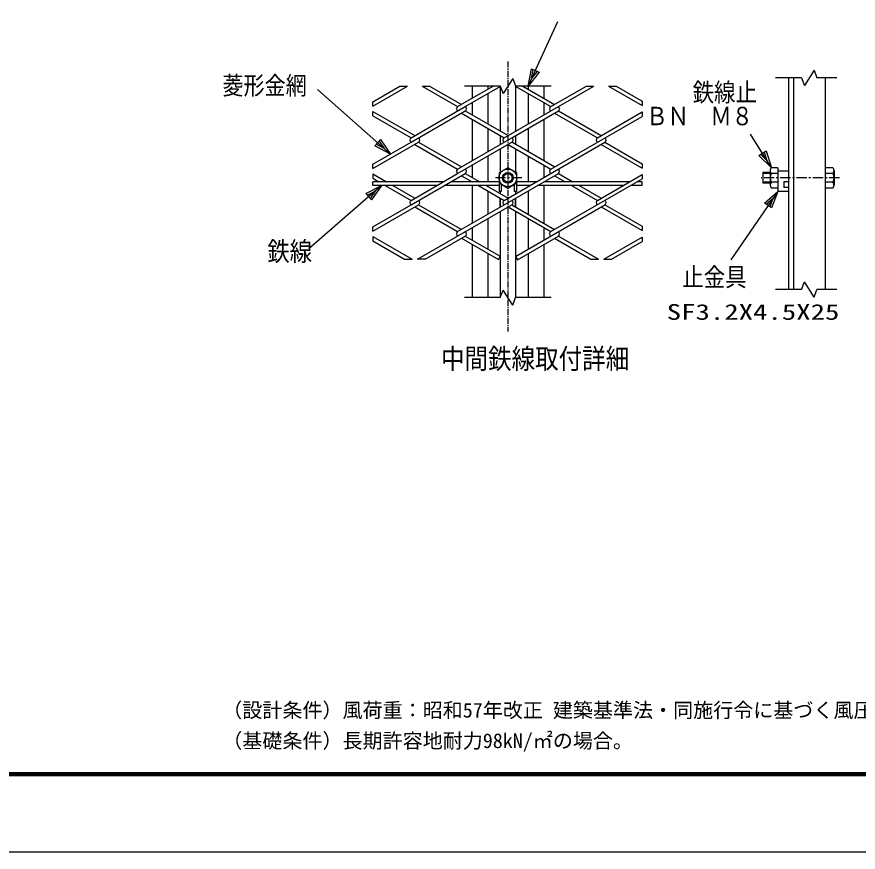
# Model space of a CAD drawing. Units: millimetres, scale not verified. Extents: x -4455 to 4455, y -3150 to 3150.
# Drawn here: x 382 to 2448, y -3150 to -1099 of the extents above; entities that cross this region are included whole.
import ezdxf
from ezdxf.enums import TextEntityAlignment as Align

# ---------------------------------------------------------------- set-up
doc = ezdxf.new("R2010")
doc.units = ezdxf.units.MM
doc.header["$LTSCALE"] = 20
doc.linetypes.add('USER1', pattern=[1.125, 0.75, -0.125, 0.125, -0.125])
doc.linetypes.add('USER2', pattern=[2, 1.25, -0.25, 0.25, -0.25])
for name, color, linetype, lineweight in [('0-0_1', 7, 'Continuous', 25), ('0-1_2', 7, 'Continuous', 25), ('0-2_0', 4, 'Continuous', 25), ('0-4_EXTCNT-LMEC0', 4, 'Continuous', 25), ('0-6_WAKU', 7, 'Continuous', 25)]:
    doc.layers.add(name, color=color, linetype=linetype, lineweight=lineweight)
doc.layers.add('0-8_D-TTL-TXT', color=7, linetype='Continuous')
doc.styles.add('ＭＳ ゴシック', font='')
doc.styles.get('ＭＳ ゴシック').set_extended_font_data('MS Gothic')

# ---------------------------------------------------------------- blocks, each defined once
blk = doc.blocks.new('C6')
at = {"layer": '0-0_1', "color": 4}
blk.add_line((123468.4, 40684.1), (124940, 43849.3), dxfattribs=at)
blk.add_lwpolyline([(124013, 41357.3), (123468.4, 40684.1), (123632.1, 41534.4)], close=True, dxfattribs=at)
blk.add_lwpolyline([(123917.8, 41401.6), (123645.5, 41065), (123727.4, 41490.1)], dxfattribs=at)
blk = doc.blocks.new('C7')
at = {"layer": '0-0_1', "color": 4}
blk.add_line((116716.1, 37343.7), (113134.7, 40506.1), dxfattribs=at)
blk.add_lwpolyline([(116225.5, 38057.1), (116716.1, 37343.7), (115947.5, 37742.3)], close=True, dxfattribs=at)
blk.add_lwpolyline([(116156, 37978.4), (116401.3, 37621.7), (116017, 37821)], dxfattribs=at)
blk = doc.blocks.new('C8')
at = {"layer": '0-0_1', "color": 4}
blk.add_line((135422.4, 36674), (134398.6, 38324.4), dxfattribs=at)
blk.add_lwpolyline([(135158.1, 37498.6), (135422.4, 36674), (134801.2, 37277.1)], close=True, dxfattribs=at)
blk.add_lwpolyline([(135068.9, 37443.2), (135201, 37030.9), (134890.4, 37332.5)], dxfattribs=at)
blk = doc.blocks.new('C9')
at = {"layer": '0-0_1', "color": 4}
blk.add_line((135729.1, 35507.4), (134573.6, 33820.7), dxfattribs=at)
blk.add_lwpolyline([(135081.1, 34933.1), (135729.1, 35507.4), (135427.6, 34695.7)], close=True, dxfattribs=at)
blk.add_lwpolyline([(135167.7, 34873.7), (135491.7, 35160.9), (135341, 34755.1)], dxfattribs=at)
blk = doc.blocks.new('C10')
at = {"layer": '0-0_1', "color": 4}
blk.add_line((116273, 35797.2), (112704.2, 32689.8), dxfattribs=at)
blk.add_lwpolyline([(115501.6, 35404), (116273, 35797.2), (115777.4, 35087.3)], close=True, dxfattribs=at)
blk.add_lwpolyline([(115570.5, 35324.8), (115956.2, 35521.4), (115708.4, 35166.4)], dxfattribs=at)

msp = doc.modelspace()

# ---------------------------------------------------------------- linework, layer by layer
at = {"layer": '0-0_1', "color": 4, "linetype": 'USER1'}
msp.add_line((1588.18, -1208.37), (1588.18, -1870.97), dxfattribs=at)
at = {"layer": '0-0_1', "color": 4}
for p, q in [((2339.94, -1229.92), (2316.25, -1267.17)), ((2339.94, -1229.92), (2346.72, -1248.55)), ((1600.03, -1249.92), (1576.34, -1287.17)), ((1600.03, -1249.92), (1606.8, -1268.55)), ((2309.47, -1248.55), (2245.48, -1248.55)), ((2309.47, -1248.55), (2316.25, -1267.17)), ((2396.05, -1248.55), (2346.72, -1248.55)), ((1323.26, -1268.55), (1341.89, -1268.55)), ((1377.48, -1268.55), (1396.1, -1268.55)), ((1569.56, -1268.55), (1481.52, -1268.55)), ((1569.56, -1268.55), (1576.34, -1287.17)), ((1694.84, -1268.55), (1606.8, -1268.55)), ((1780.9, -1268.55), (1799.52, -1268.55)), ((1835.11, -1268.55), (1853.73, -1268.55)), ((1256.47, -1317.86), (1256.47, -1307.11)), ((1918, -1305.65), (1918, -1316.4)), ((1256.47, -1341.55), (1256.47, -1330.79)), ((1918, -1332.25), (1918, -1343.01)), ((1256.47, -1471.47), (1256.47, -1460.72)), ((1918, -1459.26), (1918, -1470.01)), ((1256.47, -1484.41), (1256.47, -1495.16)), ((1918, -1485.87), (1918, -1496.62)), ((2232.36, -1483.38), (2214.02, -1483.38)), ((1256.47, -1512.89), (1256.47, -1503.89)), ((1918, -1512.89), (1918, -1503.89)), ((2232.36, -1504.72), (2214.02, -1504.72)), ((1256.47, -1625.09), (1256.47, -1614.33)), ((1918, -1612.88), (1918, -1623.63)), ((1256.47, -1638.02), (1256.47, -1648.77)), ((1918, -1639.48), (1918, -1650.23)), ((1334.62, -1693.89), (1353.24, -1693.89)), ((1384.74, -1693.89), (1366.12, -1693.89)), ((1564.9, -1694.74), (1569.56, -1686.67)), ((1606.8, -1687.04), (1611.46, -1695.1)), ((1792.26, -1693.89), (1810.88, -1693.89)), ((1823.75, -1693.89), (1842.38, -1693.89)), ((2309.47, -1768.24), (2316.25, -1749.61)), ((2339.94, -1786.86), (2316.25, -1749.61)), ((1569.56, -1788.24), (1576.34, -1769.61)), ((1600.03, -1806.86), (1576.34, -1769.61)), ((2309.47, -1768.24), (2245.48, -1768.24)), ((2339.94, -1786.86), (2346.72, -1768.24)), ((2396.05, -1768.24), (2346.72, -1768.24)), ((1569.56, -1788.24), (1481.52, -1788.24)), ((1600.03, -1806.86), (1606.8, -1788.24)), ((1694.84, -1788.24), (1606.8, -1788.24))]:
    msp.add_line(p, q, dxfattribs=at)
at = {"layer": '0-0_1'}
for p, q in [((2277.36, -1248.55), (2277.36, -1768.24)), ((2289.36, -1248.55), (2289.36, -1768.24)), ((2367.36, -1248.55), (2367.36, -1768.24)), ((1256.47, -1317.86), (1341.89, -1268.55)), ((1256.47, -1307.11), (1323.26, -1268.55)), ((1377.48, -1268.55), (1464.78, -1318.95)), ((1396.1, -1268.55), (1474.09, -1313.57)), ((1464.78, -1318.95), (1552.08, -1268.55)), ((1483.4, -1318.95), (1570.7, -1268.55)), ((1500.14, -1268.55), (1500.14, -1298.54)), ((1538.73, -1268.55), (1538.73, -1276.26)), ((1569.56, -1268.55), (1569.56, -1379.45)), ((1606.29, -1268.55), (1693.6, -1318.95)), ((1606.8, -1268.55), (1606.8, -1379.81)), ((1624.92, -1268.55), (1702.91, -1313.58)), ((1637.66, -1268.55), (1637.66, -1275.9)), ((1676.23, -1268.55), (1676.23, -1298.17)), ((1693.6, -1318.95), (1780.9, -1268.55)), ((1712.22, -1318.95), (1799.52, -1268.55)), ((1835.11, -1268.55), (1918, -1316.4)), ((1853.73, -1268.55), (1918, -1305.65)), ((1538.73, -1287.01), (1538.72, -1361.64)), ((1637.66, -1286.65), (1637.66, -1362)), ((1350.37, -1395.76), (1483.4, -1318.95)), ((1500.14, -1309.29), (1500.14, -1339.37)), ((1579.19, -1395.76), (1712.22, -1318.95)), ((1676.23, -1308.92), (1676.23, -1339.73)), ((1256.47, -1330.79), (1359.68, -1390.38)), ((1256.47, -1341.55), (1350.37, -1395.76)), ((1350.37, -1406.51), (1483.4, -1329.7)), ((1474.09, -1335.08), (1579.19, -1395.76)), ((1483.4, -1329.7), (1588.5, -1390.38)), ((1597.81, -1395.76), (1712.22, -1329.7)), ((1702.91, -1335.08), (1808, -1395.76)), ((1712.22, -1329.7), (1817.32, -1390.38)), ((1808, -1395.76), (1918, -1332.25)), ((1500.14, -1350.12), (1500.14, -1452.15)), ((1676.22, -1350.48), (1676.22, -1451.78)), ((1693.6, -1472.56), (1918, -1343.01)), ((1538.72, -1372.4), (1538.72, -1429.87)), ((1637.66, -1372.75), (1637.66, -1429.52)), ((1464.78, -1472.56), (1597.81, -1395.76)), ((1569.56, -1390.2), (1569.56, -1412.07)), ((1606.8, -1390.56), (1606.8, -1411.7)), ((1256.47, -1471.47), (1368.99, -1406.51)), ((1256.47, -1460.72), (1350.37, -1406.51)), ((1359.68, -1411.89), (1464.78, -1472.56)), ((1368.99, -1406.51), (1474.09, -1467.19)), ((1464.78, -1483.32), (1597.81, -1406.51)), ((1569.56, -1422.82), (1569.56, -1479.8)), ((1579.19, -1549.37), (1826.63, -1406.51)), ((1588.5, -1411.89), (1693.6, -1472.56)), ((1703.33, -1467.43), (1597.81, -1406.51)), ((1606.8, -1422.46), (1606.8, -1479.8)), ((1817.32, -1411.89), (1918, -1470.01)), ((1826.63, -1406.51), (1918, -1459.26)), ((1538.72, -1440.62), (1538.72, -1503.89)), ((1637.66, -1440.27), (1637.66, -1503.89)), ((1500.14, -1462.9), (1500.14, -1492.98)), ((1676.22, -1462.54), (1676.22, -1493.35)), ((1256.47, -1484.41), (1290.22, -1503.89)), ((1350.37, -1560.12), (1483.4, -1483.32)), ((1350.37, -1549.37), (1464.78, -1483.32)), ((1483.4, -1483.32), (1519.04, -1503.89)), ((1579.19, -1560.12), (1712.22, -1483.32)), ((1609.83, -1527.38), (1609.83, -1481.55)), ((1712.22, -1483.32), (1747.85, -1503.89)), ((1808, -1549.37), (1918, -1485.87)), ((2214.02, -1480.72), (2214.02, -1507.38)), ((2232.36, -1480.72), (2214.02, -1480.72)), ((2232.36, -1476.13), (2232.36, -1511.97)), ((2250.69, -1469.05), (2235.36, -1469.05)), ((2250.69, -1483.22), (2235.36, -1483.22)), ((2250.69, -1469.05), (2250.69, -1527.38)), ((2277.36, -1477.38), (2250.69, -1477.38)), ((2386.02, -1469.05), (2367.36, -1469.05)), ((2386, -1483.22), (2367.36, -1483.22)), ((2389.02, -1476.13), (2389.02, -1511.98)), ((1256.47, -1495.16), (1271.6, -1503.89)), ((1429.14, -1503.89), (1256.47, -1503.89)), ((1566.53, -1503.89), (1447.76, -1503.89)), ((1474.09, -1488.69), (1500.41, -1503.89)), ((1500.14, -1503.73), (1500.14, -1503.89)), ((1657.96, -1503.89), (1609.83, -1503.89)), ((1886.78, -1503.89), (1676.58, -1503.89)), ((1693.6, -1626.18), (1918, -1496.62)), ((1702.91, -1488.69), (1729.23, -1503.89)), ((1918, -1503.89), (1905.4, -1503.89)), ((2232.35, -1507.38), (2214.02, -1507.38)), ((2250.69, -1504.88), (2235.35, -1504.88)), ((2277.36, -1504.05), (2265.69, -1504.05)), ((2265.69, -1504.05), (2265.69, -1517.38)), ((2386.02, -1504.88), (2367.36, -1504.88)), ((1413.55, -1512.89), (1256.47, -1512.89)), ((1287.19, -1512.89), (1350.37, -1549.37)), ((1305.81, -1512.89), (1359.68, -1543.99)), ((1566.53, -1512.89), (1432.18, -1512.89)), ((1500.14, -1512.89), (1500.14, -1605.76)), ((1516, -1512.89), (1579.19, -1549.37)), ((1534.62, -1512.89), (1588.5, -1543.99)), ((1538.72, -1512.89), (1538.72, -1515.26)), ((1538.72, -1526.01), (1538.72, -1583.49)), ((1571.53, -1527.38), (1566.53, -1527.38)), ((1569.56, -1527.38), (1569.56, -1533.06)), ((1571.53, -1509.44), (1571.53, -1527.38)), ((1577.51, -1512.89), (1571.53, -1512.89)), ((1604.83, -1512.89), (1598.85, -1512.89)), ((1604.83, -1527.38), (1604.83, -1509.44)), ((1609.83, -1527.38), (1604.83, -1527.38)), ((1606.8, -1527.38), (1606.8, -1533.43)), ((1642.37, -1512.89), (1609.83, -1512.89)), ((1637.66, -1512.89), (1637.66, -1515.61)), ((1637.66, -1526.37), (1637.66, -1583.13)), ((1871.19, -1512.89), (1660.99, -1512.89)), ((1676.22, -1512.89), (1676.22, -1605.4)), ((1744.82, -1512.89), (1808, -1549.37)), ((1763.44, -1512.89), (1817.32, -1543.99)), ((1918, -1512.89), (1889.81, -1512.89)), ((2250.69, -1519.05), (2235.35, -1519.05)), ((2277.36, -1527.38), (2250.69, -1527.38)), ((2277.36, -1517.38), (2265.69, -1517.38)), ((2386.07, -1519.05), (2367.36, -1519.05)), ((1569.56, -1565.68), (1569.56, -1543.81)), ((1569.56, -1543.81), (1569.56, -1565.68)), ((1606.8, -1565.32), (1606.81, -1544.18)), ((1606.8, -1544.18), (1606.8, -1565.32)), ((1256.47, -1625.09), (1368.99, -1560.12)), ((1256.47, -1614.33), (1350.37, -1560.12)), ((1359.68, -1565.5), (1464.78, -1626.18)), ((1366.12, -1693.89), (1597.81, -1560.12)), ((1368.99, -1560.12), (1474.09, -1620.8)), ((1464.78, -1626.18), (1579.19, -1560.12)), ((1588.5, -1565.5), (1693.6, -1626.18)), ((1597.81, -1560.12), (1702.91, -1620.8)), ((1606.8, -1687.04), (1826.63, -1560.12)), ((1817.32, -1565.5), (1918, -1623.63)), ((1826.63, -1560.12), (1918, -1612.88)), ((1538.72, -1594.24), (1538.71, -1668.87)), ((1637.66, -1593.88), (1637.66, -1669.23)), ((1500.14, -1616.51), (1500.14, -1646.59)), ((1676.22, -1616.15), (1676.22, -1646.96)), ((1256.47, -1638.02), (1353.24, -1693.89)), ((1256.47, -1648.77), (1334.62, -1693.89)), ((1384.74, -1693.89), (1483.4, -1636.93)), ((1474.09, -1642.31), (1564.9, -1694.74)), ((1483.4, -1636.93), (1569.56, -1686.67)), ((1611.46, -1695.1), (1712.22, -1636.93)), ((1702.91, -1642.31), (1792.26, -1693.89)), ((1712.22, -1636.93), (1810.88, -1693.89)), ((1823.75, -1693.89), (1918, -1639.48)), ((1842.38, -1693.89), (1918, -1650.23)), ((1500.14, -1657.35), (1500.14, -1788.24)), ((1676.22, -1657.71), (1676.22, -1788.24)), ((1538.71, -1679.62), (1538.71, -1788.24)), ((1637.66, -1679.98), (1637.66, -1788.24))]:
    msp.add_line(p, q, dxfattribs=at)
at = {"layer": '0-0_1', "color": 4, "linetype": 'USER2'}
for p, q in [((1622.42, -1494.05), (1554.47, -1494.05)), ((2402.17, -1494.05), (2210.31, -1494.05))]:
    msp.add_line(p, q, dxfattribs=at)
at = {"layer": '0-0_1'}
for points in [[(1609.83, -1481.55), (1588.18, -1469.05), (1566.53, -1481.55), (1566.53, -1527.38)], [(1566.53, -1506.55), (1588.18, -1519.05), (1609.83, -1506.55)], [(1569.56, -1576.44), (1569.56, -1686.67), (1569.56, -1788.24)], [(1606.8, -1576.07), (1606.8, -1687.04), (1606.8, -1788.24)]]:
    msp.add_lwpolyline(points, dxfattribs=at)
for radius in [21.65, 13.33]:
    msp.add_circle((1588.18, -1494.05), radius, dxfattribs=at)
at = {"layer": '0-0_1', "color": 4}
msp.add_circle((1588.18, -1494.05), 10.67, dxfattribs=at)
at = {"layer": '0-0_1'}
for centre, radius, start, end in [((1467.88, -1324.33), 6.21, 120.00161, 239.99838), ((1480.3, -1324.33), 6.21, 300.00168, 59.99832), ((1696.7, -1324.33), 6.21, 120.00161, 239.99838), ((1709.11, -1324.33), 6.21, 300.00168, 59.99832), ((1353.47, -1401.13), 6.21, 120.00161, 239.99838), ((1365.89, -1401.13), 6.21, 300.00168, 59.99832), ((1582.29, -1401.13), 6.21, 120.00161, 239.99838), ((1594.71, -1401.13), 6.21, 300.00168, 59.99832), ((1811.11, -1401.13), 6.21, 120.00161, 239.99838), ((1823.52, -1401.13), 6.21, 300.00168, 59.99832), ((1467.88, -1477.94), 6.21, 120.00161, 239.99838), ((1480.3, -1477.94), 6.21, 300.00168, 59.99832), ((1696.7, -1477.94), 6.21, 120.00161, 239.99838), ((1709.12, -1477.94), 6.21, 300.00168, 59.99832), ((2241.99, -1476.11), 9.68, 133.23149, 226.94679), ((2253.54, -1494.11), 21.18, 149.07794, 210.64148), ((2379.38, -1476.11), 9.68, 313.05395, 46.76926), ((2367.84, -1494.11), 21.18, 329.3584, 30.92194), ((2242.6, -1512.02), 10.17, 135.46316, 224.1324), ((2378.77, -1512.02), 10.17, 315.86685, 44.53607), ((1353.47, -1554.75), 6.21, 120.00161, 239.99838), ((1365.89, -1554.75), 6.21, 300.00168, 59.99832), ((1582.29, -1554.75), 6.21, 120.00161, 239.99838), ((1594.71, -1554.75), 6.21, 300.00168, 59.99832), ((1811.11, -1554.75), 6.21, 120.00161, 239.99838), ((1823.52, -1554.75), 6.21, 300.00168, 59.99832), ((1467.88, -1631.55), 6.21, 120.00161, 239.99838), ((1480.3, -1631.55), 6.21, 300.00168, 59.99832), ((1696.7, -1631.55), 6.21, 120.00161, 239.99838), ((1709.12, -1631.55), 6.21, 300.00168, 59.99832)]:
    msp.add_arc(centre, radius, start, end, dxfattribs=at)
at = {"layer": '0-1_2'}
msp.add_line((2367.35, -1477.92), (2367.35, -1510.2), dxfattribs=at)
at = {"layer": '0-4_EXTCNT-LMEC0'}
msp.add_line((2192.92, -1611.72), (2135.86, -1695.29), dxfattribs=at)
at = {"layer": '0-6_WAKU', "color": 3}
msp.add_lwpolyline([(-4455.12, 3150.01), (4454.88, 3150.01), (4454.88, -3149.99), (-4455.12, -3149.99)], close=True, dxfattribs=at)
at = {"layer": '0-6_WAKU'}
for points in [[(-4155.12, 2962.51), (4154.88, 2962.51), (4154.88, -2962.49), (-4155.12, -2962.49)], [(-4153.24, 2960.64), (4153.01, 2960.64), (4153.01, -2960.61), (-4153.24, -2960.61)], [(-4151.37, 2958.76), (4151.13, 2958.76), (4151.13, -2958.74), (-4151.37, -2958.74)], [(-4149.49, 2956.89), (4149.26, 2956.89), (4149.26, -2956.86), (-4149.49, -2956.86)], [(-4147.62, 2955.01), (4147.38, 2955.01), (4147.38, -2954.99), (-4147.62, -2954.99)]]:
    msp.add_lwpolyline(points, close=True, dxfattribs=at)

# ---------------------------------------------------------------- block references
at = {"layer": '0-2_0', "xscale": 0.05, "yscale": 0.05}
for name in ['C6', 'C7', 'C8', 'C10', 'C9']:
    msp.add_blockref(name, (-4535.77, -3302.75), dxfattribs=at)

# ---------------------------------------------------------------- texts
at = {"layer": '0-0_1', "color": 4, "style": 'ＭＳ ゴシック', "width": 0.85}
for s, height, p in [('菱形金網', 44.57, (887.44, -1302.89)), ('鉄線止', 45.45, (2041.8, -1320.26)), ('ＢＮ\u3000Ｍ８', 45.16, (1928.19, -1378.37)), ('鉄線', 47.36, (997.48, -1712.37)), ('止金具', 45.45, (2016.4, -1773.97)), ('中間鉄線取付詳細', 49.84, (1423.88, -1977.82))]:
    msp.add_text(s, height=height, dxfattribs=at).set_placement(p, align=Align.BOTTOM_LEFT)
at = {"layer": '0-4_EXTCNT-LMEC0', "style": 'ＭＳ ゴシック', "width": 1.35}
msp.add_text('SF3.2X4.5X25', height=38.48, dxfattribs=at).set_placement((1978.23, -1854.16), align=Align.BOTTOM_LEFT)
at = {"layer": '0-8_D-TTL-TXT', "style": 'ＭＳ ゴシック'}
for s, p in [('（設計条件）風荷重：昭和57年改正 建築基準法・同施行令に基づく風圧力に準拠。', (886.82, -2830.19)), ('（基礎条件）長期許容地耐力98kN/㎡の場合。', (886.82, -2905.19))]:
    msp.add_text(s, height=36.08, dxfattribs=at).set_placement(p, align=Align.BOTTOM_LEFT)

doc.saveas('drawing.dxf')
